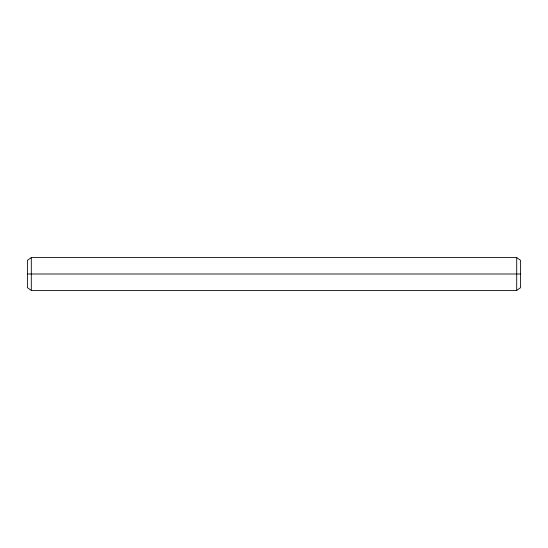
<?xml version="1.0" encoding="UTF-8"?>
<svg xmlns="http://www.w3.org/2000/svg" width="548" height="548" viewBox="0 0 548 548"><rect width="100%" height="100%" fill="white"/><g stroke="black" fill="none" stroke-linecap="round" stroke-linejoin="round"><path stroke-width="0.82" d="M31.298 257.587L27.4 260.348L27.4 287.652L31.298 290.413L516.702 290.413L520.6 287.652L520.6 260.348L516.702 257.587L31.298 257.587L31.298 290.413M27.4 274L520.6 274M516.702 257.587L516.702 290.413"/></g></svg>
